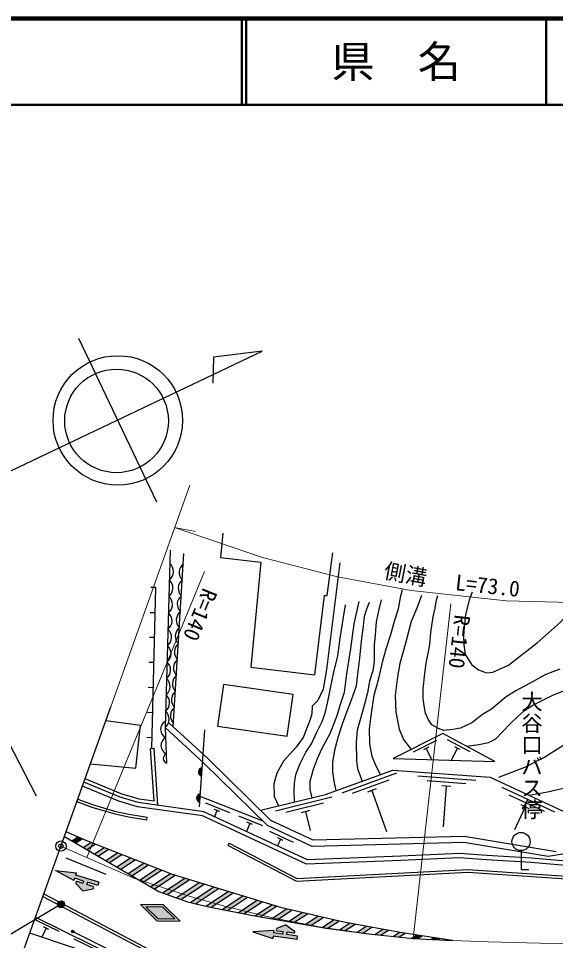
# Model space of a CAD drawing. Units: millimetres at full size, sheet at 1:1000; details may follow other scales. Extents: x 40000 to 680000, y 20000 to 380000.
# Drawn here: x 271897 to 334077, y 273128 to 380000 of the extents above; entities that cross this region are included whole.
import ezdxf
from ezdxf.enums import TextEntityAlignment as Align

# ---------------------------------------------------------------- set-up
doc = ezdxf.new("R2010")
doc.units = ezdxf.units.MM
doc.header["$LTSCALE"] = 1000
doc.header["$PDMODE"] = 32
doc.header["$PDSIZE"] = 500
doc.linetypes.add('CHAIN', pattern=[18.5, 12, -1.5, 3.5, -1.5])
for name, color, linetype, lineweight in [('M-BGD', 7, 'Continuous', 25), ('M-BMK', 2, 'CHAIN', 13), ('M-BMK-OTRS', 5, 'Continuous', 25), ('M-BMK-SRVR', 3, 'Continuous', 25), ('M-STR-HTXT', 7, 'Continuous', 13), ('M-STR-STRC', 7, 'Continuous', 25), ('M-TTL', 2, 'Continuous', 140), ('M-TTL-LINE', 7, 'Continuous', 50)]:
    doc.layers.add(name, color=color, linetype=linetype, lineweight=lineweight)
for name, color, linetype in [('M-BMK-HTXT', 7, 'Continuous'), ('M-OTRS', 6, 'Continuous'), ('M-TTL-TXT', 7, 'Continuous')]:
    doc.layers.add(name, color=color, linetype=linetype)
doc.styles.add('@ＭＳ ゴシック', font='')
doc.styles.add('ＭＳ ゴシック', font='')
doc.styles.get('@ＭＳ ゴシック').set_extended_font_data('@MS Gothic')
doc.styles.get('ＭＳ ゴシック').set_extended_font_data('MS Gothic')

msp = doc.modelspace()

# ---------------------------------------------------------------- hatches: boundary and pattern name
at = {"layer": 'M-BGD'}
for points in [[(293099, 292182), (293165, 293171, 0.82183)], [(292898, 289144), (292963, 290132, 0.82183)]]:
    msp.add_hatch(color=256, dxfattribs=at).paths.add_polyline_path(points)
at = {"layer": 'M-STR-STRC'}
for points in [[(279265, 284927), (278771, 285140), (278090, 284692), (278524, 284439)], [(280271, 284511), (279392, 283933), (279827, 283680), (280784, 284310)], [(282322, 283706), (281809, 283907), (280695, 283174), (281129, 282921)], [(283860, 283102), (283347, 283304), (281997, 282415), (282431, 282162)], [(285398, 282499), (284886, 282700), (283299, 281656), (283733, 281403)], [(279801, 279621), (279883, 279883), (281090, 279504), (281209, 279883), (278527, 280725), (278609, 280988), (276180, 281254), (278325, 280084), (278408, 280346), (279437, 280023), (279355, 279760), (278716, 279961, 0.77336), (278562, 279715), (279330, 278903), (280491, 279107, 0.78564), (280510, 279398)], [(286937, 281895), (286424, 282096), (284601, 280897), (285035, 280643)], [(288475, 281291), (287962, 281493), (285903, 280137), (286337, 279884)], [(290038, 280704), (289738, 280795), (289500, 280889), (287205, 279378), (287639, 279125)], [(291715, 280191), (291156, 280362), (288584, 278670), (289110, 278477)], [(293391, 279679), (292832, 279850), (290162, 278092), (290687, 277899)], [(295068, 279167), (294509, 279337), (291780, 277541), (292385, 277400)], [(296745, 278654), (296186, 278825), (293594, 277119), (294073, 277008), (294205, 276982)], [(298422, 278142), (297863, 278312), (295467, 276735), (296098, 276612)], [(277162, 277546, 1), (276487, 277116, 0.41421), (277039, 276994, 0.41421)], [(287926, 275422), (290618, 275367), (288706, 277263), (286014, 277318), (287926, 275422), (288031, 275670), (289999, 275630), (288601, 277015), (286634, 277055), (288031, 275670)], [(300099, 277629), (299540, 277800), (297361, 276366), (297992, 276243)], [(301776, 277117), (301217, 277287), (299255, 275996), (299500, 275948), (299897, 275880)], [(303538, 276661), (302934, 276802), (301197, 275658), (301847, 275547)], [(305350, 276237), (304746, 276378), (303147, 275325), (303796, 275214)], [(307162, 275814), (306558, 275955), (305096, 274993), (305746, 274882)], [(302990, 274089), (303728, 273993, 0.78564), (303832, 274265), (302865, 274937), (301827, 274523, 0.77336), (301863, 274235), (302527, 274149), (302492, 273876), (301422, 274015), (301457, 274288), (299019, 274127), (301335, 273348), (301370, 273621), (304158, 273259), (304209, 273653), (302955, 273816)], [(308974, 275390), (308370, 275531), (307046, 274660), (307534, 274576), (307703, 274553)], [(310863, 275017), (310221, 275133), (309059, 274369), (309737, 274276)], [(312790, 274670), (312148, 274786), (311094, 274092), (311772, 273999)], [(314717, 274322), (314075, 274438), (313158, 273834), (313866, 273762)], [(316664, 273987), (316081, 274076), (316002, 274090), (315282, 273616), (315990, 273543)], [(318658, 273683), (317993, 273784), (317406, 273398), (317593, 273379), (318153, 273351)], [(319987, 273480), (319674, 273275), (320434, 273236), (320651, 273379)]]:
    msp.add_hatch(color=256, dxfattribs=at).paths.add_polyline_path(points)

# ---------------------------------------------------------------- linework, layer by layer
at = {"layer": 'M-BGD'}
for p, q in [((289825, 297900), (291057, 317993)), ((287807, 314034), (287207, 314049)), ((287337, 295390), (287807, 314034)), ((287134, 311150), (287734, 311135)), ((287661, 308236), (287061, 308251)), ((287588, 305337), (286988, 305352)), ((287515, 302438), (286915, 302453)), ((287442, 299539), (286842, 299554)), ((292863, 288626), (293455, 297548)), ((287369, 296639), (286769, 296655)), ((320291, 296316), (317611, 294967)), ((324204, 294984), (321564, 296409)), ((287194, 295381), (287593, 295407)), ((287591, 289279), (287194, 295381)), ((288023, 288813), (287593, 295407)), ((319398, 295531), (318773, 295216)), ((319086, 295373), (319723, 294107)), ((322742, 295433), (321991, 294042)), ((323050, 295267), (322434, 295599)), ((315673, 292512), (309324, 290221)), ((324860, 291669), (318128, 292165)), ((314768, 291707), (310535, 290180)), ((313298, 290698), (312310, 290342)), ((323705, 291303), (319217, 291634)), ((321952, 290981), (320905, 291058)), ((321428, 291019), (321080, 286304)), ((334003, 288023), (327879, 290862)), ((300214, 286963), (292943, 289822)), ((308195, 289743), (301638, 288139)), ((312804, 290520), (314515, 285780)), ((332793, 288088), (328710, 289981)), ((296374, 287935), (293582, 289033)), ((307209, 289039), (302837, 287970)), ((330562, 288626), (329334, 285977)), ((331039, 288405), (330086, 288847)), ((295194, 288077), (294543, 288333)), ((294869, 288205), (294584, 287481)), ((300186, 286437), (297394, 287534)), ((305640, 288192), (304620, 287942)), ((305130, 288067), (305664, 285881)), ((286747, 287135), (286788, 287432)), ((298680, 286706), (298305, 285751)), ((299006, 286578), (298355, 286834)), ((303722, 284508), (301005, 285781)), ((296165, 284158), (296304, 284424)), ((302236, 284873), (301871, 284093)), ((302553, 284724), (301920, 285021)), ((330085, 283556), (330085, 281382)), ((330085, 281382), (330974, 281382)), ((276591, 274176), (273903, 275509)), ((275427, 274418), (274800, 274729)), ((286841, 269431), (273214, 273990)), ((275114, 274574), (274595, 273528)), ((281047, 271968), (278360, 273300))]:
    msp.add_line(p, q, dxfattribs=at)
for points in [[(295554, 320347), (295290, 317538), (299945, 316972), (298810, 304824), (306214, 303918), (307330, 313136), (307632, 313136), (308293, 318079)], [(289467, 318364), (288869, 297827), (289045, 293701)], [(309104, 316921), (307553, 304533), (307169, 302274), (306565, 300966), (305901, 300281), (305880, 299396), (305659, 298731), (304851, 296651), (304045, 295544), (302573, 293930), (301828, 292541), (301465, 291309), (301505, 289820), (301986, 288739)], [(313819, 292375), (313296, 293324), (312853, 294472), (312591, 295921), (312530, 297673), (312712, 299183), (313097, 301571), (313620, 303503), (314084, 305537), (314466, 306926), (314991, 308583), (315434, 310134), (315877, 311583), (316179, 313093), (316340, 313818)], [(324430, 313490), (324067, 312632), (323662, 310862), (323489, 309436), (323419, 308416), (323469, 307404), (323611, 306273), (324369, 305089), (325168, 304513), (326077, 304140), (326825, 304241), (328625, 305039), (329888, 306059), (331942, 307648), (333276, 308779), (334670, 310031), (335943, 311435)], [(311322, 312406), (310738, 309849), (310334, 306988), (309870, 304027), (309608, 301873), (309124, 300501), (308802, 299273), (307934, 297074), (307007, 295401), (306463, 294193), (306019, 292942), (305636, 291573), (305616, 290626), (305847, 289683)], [(308678, 290520), (308438, 291590), (308297, 292697), (308297, 293845), (308559, 295334), (308943, 296811), (309426, 298240), (309950, 299709), (310453, 301038), (311019, 302635), (311160, 303682), (311402, 305857), (311624, 307816), (311825, 309547), (311946, 310735), (312248, 311560), (312534, 312342)], [(313881, 312629), (313579, 311340), (313317, 310052), (313196, 308562), (313096, 307374), (313095, 305479), (312914, 304392), (312551, 303199), (312289, 301830), (311967, 300521), (311442, 298724), (311100, 297496), (310999, 296127), (311039, 294008), (311160, 293042), (311679, 291603)], [(318546, 313131), (318023, 311642), (317379, 310094), (316674, 307438), (316049, 305243), (315787, 303694), (315525, 301535), (315585, 299584), (315967, 297627), (316490, 296440), (317359, 295288)], [(334557, 304596), (332967, 303953), (331052, 302904), (329462, 302079), (328375, 301395), (326662, 299945), (325616, 299321), (324368, 298356), (323080, 297732), (322194, 297591), (321148, 297491), (320524, 297692), (319759, 298114), (319357, 298718), (319014, 299502), (318853, 300347), (318753, 301172), (318753, 302318), (318933, 304074), (319114, 305261), (319316, 306448), (319537, 307454), (319658, 308842), (319900, 310658), (320141, 311664), (320282, 312609), (320443, 313132)], [(303872, 289200), (303802, 290424), (303842, 291350), (304024, 292376), (304507, 293645), (305152, 294953), (305836, 295919), (306400, 297188), (307068, 298523), (307390, 299489), (307692, 300657), (308034, 302368), (308399, 304251), (308863, 306143), (309145, 308156), (309467, 310089), (309769, 312021)], [(346182, 311454), (344677, 309990), (343975, 308847), (343494, 307764), (343253, 306541), (342812, 304857), (342349, 303250), (341345, 301783), (339779, 299776), (337631, 297767), (335342, 295980), (332832, 294374), (330485, 293191), (327455, 292028)], [(418019, 310169), (403806, 307333), (400340, 306215), (398210, 305114), (395439, 304027), (391627, 303015), (387547, 302167), (384894, 301951), (375227, 299619), (362597, 294164), (354413, 290298), (343612, 284520), (333215, 282871)], [(323775, 295671), (325211, 295837), (326318, 296099), (327183, 296521), (327968, 297346), (328853, 298271), (329739, 299116), (330484, 299800), (331450, 300403), (333832, 301596), (335121, 302099), (336308, 302823), (337596, 303607), (338783, 304472), (339913, 305664), (340839, 306669), (341603, 307897), (342066, 308540), (342650, 309365), (342891, 309787)], [(331010, 289962), (333163, 290374), (334990, 290799), (336424, 291230), (337932, 291754), (338875, 292195), (339999, 292937), (340871, 293829), (341786, 294796), (342407, 295879), (343039, 297042), (343572, 298631), (344194, 300475), (345038, 304012), (345450, 306231), (345901, 307645), (346403, 308938), (346854, 309740)], [(280223, 293624), (285470, 293126), (286033, 298034), (282001, 298604)], [(334151, 283424), (323516, 285198), (306032, 284751), (301124, 287050), (293795, 294252), (289343, 298343)], [(333215, 282871), (323467, 284496), (305884, 284047), (300718, 286467), (293313, 293745), (288869, 297827)], [(299919, 288234), (307441, 290073), (315221, 292881), (326509, 292048), (336707, 287321), (339737, 284310)], [(287591, 289279), (285858, 289526), (283802, 290120), (279615, 291861)], [(358192, 282560), (348423, 281469), (344714, 281215), (336993, 281680), (331262, 282181), (326086, 282503), (322955, 282735), (316185, 282395), (305261, 281966), (293211, 287567), (285668, 288644), (283503, 289270), (279293, 291020)], [(358146, 283058), (348378, 281967), (344712, 281716), (337030, 282178), (331299, 282679), (326120, 283002), (322961, 283236), (316162, 282895), (305362, 282470), (293355, 288052), (285774, 289134), (283669, 289742), (279462, 291492)], [(278659, 289243), (280389, 288598), (282938, 287850), (284633, 287475), (286052, 287231), (286747, 287135)], [(278760, 289525), (280484, 288883), (283013, 288141), (284690, 287769), (286097, 287527), (286788, 287432)], [(296304, 284424), (304142, 280316), (323932, 281374), (337640, 280419), (344296, 279605), (359424, 277732), (362667, 277524), (367490, 277593), (371095, 277940), (372852, 278322), (375296, 279066), (377670, 280106), (380136, 281375), (382146, 282553), (383776, 283713)], [(296165, 284158), (304076, 280012), (323929, 281073), (337612, 280121), (344259, 279307), (359395, 277433), (362660, 277224), (367506, 277293), (371141, 277643), (372927, 278031), (375400, 278785), (377799, 279835), (380280, 281112), (382310, 282301), (383950, 283469)], [(274734, 278249), (284993, 272833), (288573, 270940), (291728, 269644), (295633, 268314), (299062, 267597), (306140, 267426), (315591, 267516), (322900, 267730), (328465, 268044)], [(274836, 278535), (285133, 273098), (288700, 271212), (291833, 269925), (295712, 268604), (299097, 267896), (306142, 267726), (315585, 267816), (322887, 268029), (328448, 268343)], [(273879, 275855), (286841, 269431), (300488, 264799), (311195, 261557)], [(298186, 265882), (287069, 269715), (278169, 274185)]]:
    msp.add_lwpolyline(points, dxfattribs=at)
for points in [[(294931, 297983), (302994, 296824), (303689, 301657), (295626, 302816)], [(315269, 294236), (327065, 293895), (321046, 297144)]]:
    msp.add_lwpolyline(points, close=True, dxfattribs=at)
for centre, radius in [((330085, 284606), 1050), ((278169, 274185), 150)]:
    msp.add_circle(centre, radius, dxfattribs=at)
for centre, radius, start, end in [((288605, 315899), 1237, 308.01584, 48.64737), ((291744, 315808), 1237, 128.01584, 224.96615), ((288550, 313996), 1237, 308.01584, 48.64737), ((291631, 313959), 1237, 128.01584, 224.96615), ((288494, 312093), 1237, 308.01584, 48.64737), ((291518, 312111), 1237, 128.01584, 224.96615), ((288439, 310191), 1237, 308.01584, 48.64737), ((291404, 310262), 1237, 128.01584, 224.96615), ((288383, 308288), 1237, 308.01584, 48.64737), ((291291, 308414), 1237, 128.01584, 224.96615), ((288328, 306385), 1237, 308.01584, 48.64737), ((291178, 306565), 1237, 128.01584, 224.96615), ((291064, 304717), 1237, 128.01584, 224.96615), ((288273, 304482), 1237, 308.01584, 48.64737), ((290951, 302868), 1237, 128.01584, 224.96615), ((288217, 302579), 1237, 308.01584, 48.64737), ((288162, 300676), 1237, 308.01584, 48.64737), ((290838, 301020), 1237, 128.01584, 224.96615), ((288137, 298787), 1206, 307.33774, 49.32547), ((290724, 299171), 1237, 128.01584, 224.96615), ((289429, 297597), 1070, 120.34055, 241.48112), ((289459, 295734), 1070, 120.34055, 244.53536), ((289247, 294245), 580, 115.34094, 249.53498), ((293230, 292670), 505, 97.37311, 255.0313), ((293028, 289631), 505, 97.37311, 255.0313)]:
    msp.add_arc(centre, radius, start, end, dxfattribs=at)
at = {"layer": 'M-BMK'}
msp.add_lwpolyline([(574206, 281144), (512682, 278866), (474669, 277633), (452783, 276911), (429300, 276079), (408018, 275245), (375064, 274286), (343922, 272935), (333723, 272789), (326297, 272983), (322153, 273150), (317593, 273379), (312448, 273907), (307136, 274630), (301296, 275771), (295916, 277086), (291773, 278226), (285237, 280367), (276813, 284073)], dxfattribs=at)
at = {"layer": 'M-BMK-OTRS'}
for p, q in [((273991, 289882), (248985, 338069)), ((266081, 254011), (282580, 300226))]:
    msp.add_line(p, q, dxfattribs=at)
at = {"layer": 'M-BMK-SRVR'}
for p, q in [((278864, 342933), (287893, 323974)), ((270287, 327219), (300108, 341420)), ((300108, 341420), (294481, 340741)), ((294481, 340741), (294419, 337741))]:
    msp.add_line(p, q, dxfattribs=at)
for centre, radius in [((283397, 333415), 7500), ((283250, 333355), 6000), ((276813, 284073), 600)]:
    msp.add_circle(centre, radius, dxfattribs=at)
at = {"layer": 'M-OTRS'}
msp.add_point((276813, 284073), dxfattribs=at)
at = {"layer": 'M-STR-HTXT'}
for p, q in [((282580, 300226), (291723, 325905)), ((289977, 321001), (292389, 320541)), ((293423, 315903), (279795, 282762)), ((321973, 312164), (317593, 273379))]:
    msp.add_line(p, q, dxfattribs=at)
msp.add_lwpolyline([(289977, 321001), (300166, 317535), (308835, 315301), (317355, 313692), (328376, 312507), (338883, 312217), (344058, 312318)], dxfattribs=at)
at = {"layer": 'M-STR-STRC'}
for p, q in [((278090, 284692), (278771, 285140)), ((278524, 284439), (279265, 284927)), ((279392, 283933), (280271, 284511)), ((279827, 283680), (280784, 284310)), ((280695, 283174), (281809, 283907)), ((281129, 282921), (282322, 283706)), ((281997, 282415), (283347, 283304)), ((277380, 282717), (281998, 280830)), ((282431, 282162), (283860, 283102)), ((283299, 281656), (284886, 282700)), ((283733, 281403), (285398, 282499)), ((276180, 281254), (278609, 280988)), ((278325, 280084), (276180, 281254)), ((284601, 280897), (286424, 282096)), ((285035, 280643), (286937, 281895)), ((285903, 280137), (287962, 281493)), ((286337, 279884), (288475, 281291)), ((278325, 280084), (278408, 280346)), ((279437, 280023), (278408, 280346)), ((278527, 280725), (278609, 280988)), ((281209, 279883), (278527, 280725)), ((279437, 280023), (279355, 279760)), ((287205, 279378), (289500, 280889)), ((287639, 279125), (290038, 280704)), ((288584, 278670), (291156, 280362)), ((289110, 278477), (291715, 280191)), ((279330, 278903), (278562, 279715)), ((279355, 279760), (278716, 279961)), ((279330, 278903), (280491, 279107)), ((279883, 279883), (279801, 279621)), ((280510, 279398), (279801, 279621)), ((281090, 279504), (279883, 279883)), ((281209, 279883), (281090, 279504)), ((290162, 278092), (292832, 279850)), ((290687, 277899), (293391, 279679)), ((291780, 277541), (294509, 279337)), ((292385, 277400), (295068, 279167)), ((293594, 277119), (296186, 278825)), ((294205, 276982), (296745, 278654)), ((295467, 276735), (297863, 278312)), ((296098, 276612), (298422, 278142)), ((276825, 277331), (247206, 259732)), ((297361, 276366), (299540, 277800)), ((297992, 276243), (300099, 277629)), ((299255, 275996), (301217, 277287)), ((299897, 275880), (301776, 277117)), ((301197, 275658), (302934, 276802)), ((301847, 275547), (303538, 276661)), ((303147, 275325), (304746, 276378)), ((303796, 275214), (305350, 276237)), ((305096, 274993), (306558, 275955)), ((305746, 274882), (307162, 275814)), ((302865, 274937), (301827, 274523)), ((302865, 274937), (303832, 274265)), ((307046, 274660), (308370, 275531)), ((307703, 274553), (308974, 275390)), ((309059, 274369), (310221, 275133)), ((309737, 274276), (310863, 275017)), ((311094, 274092), (312148, 274786)), ((311772, 273999), (312790, 274670)), ((301457, 274288), (299019, 274127)), ((299019, 274127), (301335, 273348)), ((301370, 273621), (301335, 273348)), ((304158, 273259), (301370, 273621)), ((301457, 274288), (301422, 274015)), ((302492, 273876), (301422, 274015)), ((302527, 274149), (301863, 274235)), ((302492, 273876), (302527, 274149)), ((302955, 273816), (302990, 274089)), ((304209, 273653), (302955, 273816)), ((303728, 273993), (302990, 274089)), ((304158, 273259), (304209, 273653)), ((313158, 273834), (314075, 274438)), ((313866, 273762), (314717, 274322)), ((315282, 273616), (316002, 274090)), ((315990, 273543), (316664, 273987)), ((317406, 273398), (317993, 273784)), ((318153, 273351), (318658, 273683)), ((319674, 273275), (319987, 273480)), ((320434, 273236), (320651, 273379)), ((321956, 273160), (321980, 273177))]:
    msp.add_line(p, q, dxfattribs=at)
msp.add_lwpolyline([(277216, 285202), (288146, 278830), (291467, 277614), (294073, 277008), (299500, 275948), (307534, 274576), (312448, 273907), (317593, 273379), (322153, 273150), (316081, 274076), (309570, 275251), (302389, 276929), (295679, 278980), (289738, 280795), (279820, 284688), (277404, 285728)], dxfattribs=at)
for points in [[(288706, 277263), (286014, 277318), (287926, 275422), (290618, 275367)], [(288601, 277015), (286634, 277055), (288031, 275670), (289999, 275630)]]:
    msp.add_lwpolyline(points, close=True, dxfattribs=at)
msp.add_circle((276825, 277331), 400, dxfattribs=at)
for centre, start, end in [((278671, 279818), 72.57347, 223.44164), ((280465, 279255), 279.95482, 72.57347), ((301882, 274384), 111.73598, 262.60415), ((303747, 274142), 262.60415, 55.2228)]:
    msp.add_arc(centre, 150, start, end, dxfattribs=at)
at = {"layer": 'M-TTL'}
msp.add_line((680000, 380000), (40000, 380000), dxfattribs=at)
at = {"layer": 'M-TTL-LINE'}
for p, q in [((297750, 380000), (297750, 370000)), ((298250, 380000), (298250, 370000)), ((333000, 380000), (333000, 370000)), ((40000, 370000), (680000, 370000))]:
    msp.add_line(p, q, dxfattribs=at)

# ---------------------------------------------------------------- texts
at = {"layer": 'M-BMK-HTXT', "style": '@ＭＳ ゴシック'}
msp.add_text('大谷口バス停', height=1833, rotation=270, dxfattribs=at).set_placement((329853, 302096), align=Align.BOTTOM_LEFT)
at = {"layer": 'M-STR-HTXT', "style": 'ＭＳ ゴシック'}
for s, rotation, p in [('側溝', 349.301, (313992, 314608)), ('L=73.0', 353.863, (322345, 313203)), ('R=140', 247.646, (292773, 314321)), ('R=140', 263.558, (321844, 311024))]:
    msp.add_text(s, height=1833, rotation=rotation, dxfattribs=at).set_placement(p, align=Align.BOTTOM_LEFT)
at = {"layer": 'M-TTL-TXT', "style": 'ＭＳ ゴシック'}
msp.add_text('県\u3000名', height=3666, dxfattribs=at).set_placement((315625, 375000), align=Align.MIDDLE_CENTER)

doc.saveas('drawing.dxf')
